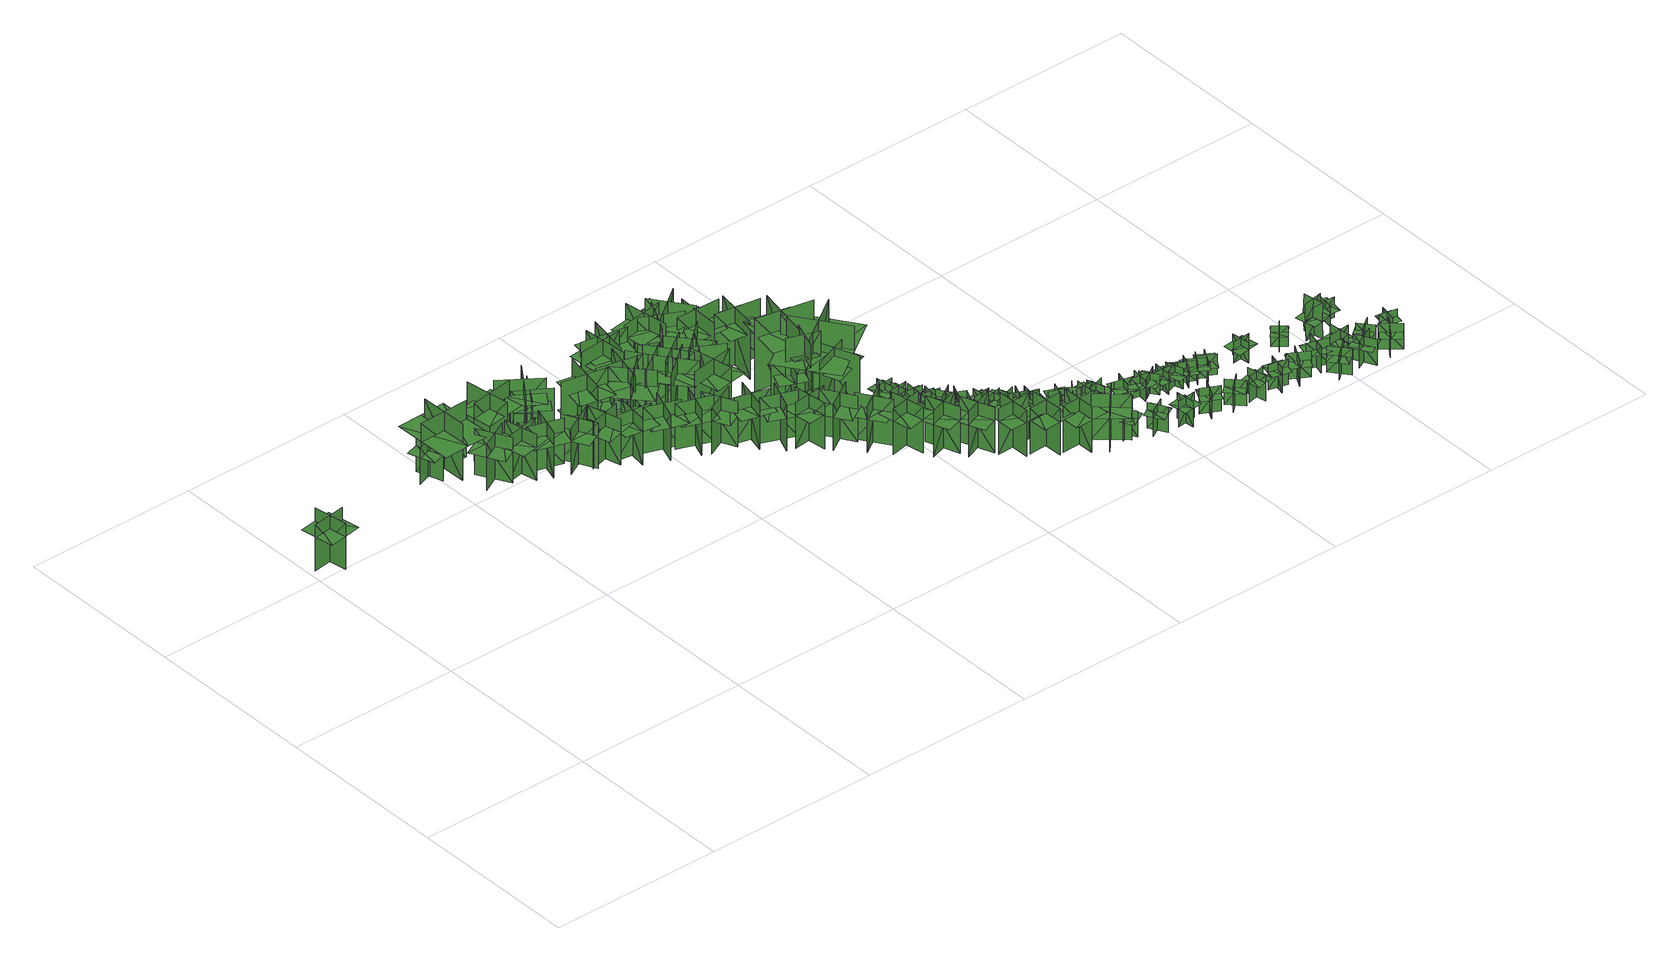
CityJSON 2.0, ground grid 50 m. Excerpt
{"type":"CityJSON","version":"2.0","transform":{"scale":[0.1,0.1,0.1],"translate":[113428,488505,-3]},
"CityObjects":{
"tree1":{"type":"SolitaryVegetationObject","geometry":[{"type":"MultiSurface","lod":"1","boundaries":[[[0,1,2]],[[0,2,3]],[[4,5,6]],[[4,6,7]],[[8,9,10]],[[8,10,11]],[[8,11,12]],[[8,12,13]]]}]},
"tree2":{"type":"SolitaryVegetationObject","geometry":[{"type":"MultiSurface","lod":"1","boundaries":[[[14,15,16]],[[14,16,17]],[[18,19,20]],[[18,20,21]],[[22,23,24]],[[22,24,25]],[[22,25,26]],[[22,26,27]]]}]},
"tree3":{"type":"SolitaryVegetationObject","geometry":[{"type":"MultiSurface","lod":"1","boundaries":[[[28,29,30]],[[28,30,31]],[[32,33,34]],[[32,34,35]],[[36,37,38]],[[36,38,39]],[[36,39,40]],[[36,40,41]]]}]},
"tree4":{"type":"SolitaryVegetationObject","geometry":[{"type":"MultiSurface","lod":"1","boundaries":[[[42,43,44]],[[42,44,45]],[[46,47,48]],[[46,48,49]],[[50,51,52]],[[50,52,53]],[[50,53,54]],[[50,54,55]]]}]},
"tree5":{"type":"SolitaryVegetationObject","geometry":[{"type":"MultiSurface","lod":"1","boundaries":[[[56,57,58]],[[56,58,59]],[[60,61,62]],[[60,62,63]],[[64,65,66]],[[64,66,67]],[[64,67,68]],[[64,68,69]]]}]},
"tree6":{"type":"SolitaryVegetationObject","geometry":[{"type":"MultiSurface","lod":"1","boundaries":[[[70,71,72]],[[70,72,73]],[[74,75,76]],[[74,76,77]],[[78,79,80]],[[78,80,81]],[[78,82,83]],[[78,83,79]]]}]},
"tree7":{"type":"SolitaryVegetationObject","geometry":[{"type":"MultiSurface","lod":"1","boundaries":[[[84,85,86]],[[84,86,87]],[[88,89,90]],[[88,90,91]],[[92,93,94]],[[92,94,95]],[[92,95,96]],[[92,96,97]]]}]},
"tree8":{"type":"SolitaryVegetationObject","geometry":[{"type":"MultiSurface","lod":"1","boundaries":[[[98,99,100]],[[98,100,101]],[[102,103,104]],[[102,104,105]],[[106,107,108]],[[106,108,109]],[[106,109,110]],[[106,110,111]]]}]},
"tree9":{"type":"SolitaryVegetationObject","geometry":[{"type":"MultiSurface","lod":"1","boundaries":[[[112,113,114]],[[112,114,115]],[[116,117,118]],[[116,118,119]],[[120,121,122]],[[120,122,123]],[[120,123,124]],[[120,124,125]]]}]},
"tree10":{"type":"SolitaryVegetationObject","geometry":[{"type":"MultiSurface","lod":"1","boundaries":[[[126,127,128]],[[126,128,129]],[[130,131,132]],[[130,132,133]],[[134,135,136]],[[134,136,137]],[[134,138,139]],[[134,139,135]]]}]},
"tree11":{"type":"SolitaryVegetationObject","geometry":[{"type":"MultiSurface","lod":"1","boundaries":[[[140,141,142]],[[140,142,143]],[[144,145,146]],[[144,146,147]],[[148,149,150]],[[148,150,151]],[[148,152,153]],[[148,153,149]]]}]},
"tree12":{"type":"SolitaryVegetationObject","geometry":[{"type":"MultiSurface","lod":"1","boundaries":[[[154,155,156]],[[154,156,157]],[[158,159,160]],[[158,160,161]],[[162,163,164]],[[162,164,165]],[[162,165,166]],[[162,166,167]]]}]},
"tree13":{"type":"SolitaryVegetationObject","geometry":[{"type":"MultiSurface","lod":"1","boundaries":[[[168,169,170]],[[168,170,171]],[[172,173,174]],[[172,174,175]],[[176,177,178]],[[176,178,179]],[[176,179,180]],[[176,180,181]]]}]},
"tree14":{"type":"SolitaryVegetationObject","geometry":[{"type":"MultiSurface","lod":"1","boundaries":[[[182,183,184]],[[182,184,185]],[[186,187,188]],[[186,188,189]],[[190,191,192]],[[190,192,193]],[[190,193,194]],[[190,194,195]]]}]},
"tree15":{"type":"SolitaryVegetationObject","geometry":[{"type":"MultiSurface","lod":"1","boundaries":[[[196,197,198]],[[196,198,199]],[[200,201,202]],[[200,202,203]],[[204,205,201]],[[204,201,200]],[[206,207,197]],[[206,197,196]],[[196,197,208]],[[196,208,209]],[[196,210,211]],[[196,211,197]]]}]},
"tree16":{"type":"SolitaryVegetationObject","geometry":[{"type":"MultiSurface","lod":"1","boundaries":[[[212,213,214]],[[212,214,215]],[[216,217,218]],[[216,218,219]],[[220,221,222]],[[220,222,223]],[[220,224,225]],[[220,225,221]]]}]},
"tree17":{"type":"SolitaryVegetationObject","geometry":[{"type":"MultiSurface","lod":"1","boundaries":[[[226,227,228]],[[226,228,229]],[[230,231,232]],[[230,232,233]],[[234,235,236]],[[234,236,237]],[[234,237,238]],[[234,238,239]]]}]},
"tree18":{"type":"SolitaryVegetationObject","geometry":[{"type":"MultiSurface","lod":"1","boundaries":[[[240,241,242]],[[240,242,243]],[[244,245,246]],[[244,246,247]],[[248,249,250]],[[248,250,251]],[[248,251,252]],[[248,252,253]]]}]},
"tree19":{"type":"SolitaryVegetationObject","geometry":[{"type":"MultiSurface","lod":"1","boundaries":[[[254,255,256]],[[254,256,257]],[[258,259,260]],[[258,260,261]],[[262,263,264]],[[262,264,265]],[[262,265,266]],[[262,266,267]]]}]},
"tree20":{"type":"SolitaryVegetationObject","geometry":[{"type":"MultiSurface","lod":"1","boundaries":[[[268,269,270]],[[268,270,271]],[[272,273,274]],[[272,274,275]],[[276,277,278]],[[276,278,279]],[[276,279,280]],[[276,280,281]]]}]},
"tree21":{"type":"SolitaryVegetationObject","geometry":[{"type":"MultiSurface","lod":"1","boundaries":[[[282,283,284]],[[282,284,285]],[[286,287,288]],[[286,288,289]],[[290,291,292]],[[290,292,293]],[[290,294,295]],[[290,295,291]]]}]},
"tree22":{"type":"SolitaryVegetationObject","geometry":[{"type":"MultiSurface","lod":"1","boundaries":[[[296,297,298]],[[296,298,299]],[[300,301,302]],[[300,302,303]],[[304,305,306]],[[304,306,307]],[[304,308,309]],[[304,309,305]]]}]},
"tree23":{"type":"SolitaryVegetationObject","geometry":[{"type":"MultiSurface","lod":"1","boundaries":[[[310,311,312]],[[310,312,313]],[[314,315,316]],[[314,316,317]],[[318,319,320]],[[318,320,321]],[[318,321,322]],[[318,322,323]]]}]},
"tree24":{"type":"SolitaryVegetationObject","geometry":[{"type":"MultiSurface","lod":"1","boundaries":[[[324,325,326]],[[324,326,327]],[[328,329,330]],[[328,330,331]],[[332,333,334]],[[332,334,335]],[[332,336,337]],[[332,337,333]]]}]},
"tree25":{"type":"SolitaryVegetationObject","geometry":[{"type":"MultiSurface","lod":"1","boundaries":[[[338,339,340]],[[338,340,341]],[[342,343,344]],[[342,344,345]],[[346,347,348]],[[346,348,349]],[[346,350,351]],[[346,351,347]]]}]},
"tree26":{"type":"SolitaryVegetationObject","geometry":[{"type":"MultiSurface","lod":"1","boundaries":[[[352,353,354]],[[352,354,355]],[[356,357,358]],[[356,358,359]],[[360,361,362]],[[360,362,363]],[[360,364,365]],[[360,365,361]]]}]},
"tree27":{"type":"SolitaryVegetationObject","geometry":[{"type":"MultiSurface","lod":"1","boundaries":[[[366,367,368]],[[366,368,369]],[[370,371,372]],[[370,372,373]],[[374,375,376]],[[374,376,377]],[[374,378,379]],[[374,379,375]]]}]},
"tree28":{"type":"SolitaryVegetationObject","geometry":[{"type":"MultiSurface","lod":"1","boundaries":[[[380,381,382]],[[380,382,383]],[[384,385,386]],[[384,386,387]],[[388,389,390]],[[388,390,391]],[[388,391,392]],[[388,392,393]]]}]},
"tree29":{"type":"SolitaryVegetationObject","geometry":[{"type":"MultiSurface","lod":"1","boundaries":[[[394,395,396]],[[394,396,397]],[[398,399,400]],[[398,400,401]],[[402,403,404]],[[402,404,405]],[[402,406,407]],[[402,407,403]]]}]},
"tree30":{"type":"SolitaryVegetationObject","geometry":[{"type":"MultiSurface","lod":"1","boundaries":[[[408,409,410]],[[408,410,411]],[[412,413,414]],[[412,414,415]],[[416,417,418]],[[416,418,419]],[[416,420,421]],[[416,421,417]]]}]},
"tree31":{"type":"SolitaryVegetationObject","geometry":[{"type":"MultiSurface","lod":"1","boundaries":[[[422,423,424]],[[422,424,425]],[[426,427,428]],[[426,428,429]],[[430,431,432]],[[430,432,433]],[[430,433,434]],[[430,434,435]]]}]},
"tree32":{"type":"SolitaryVegetationObject","geometry":[{"type":"MultiSurface","lod":"1","boundaries":[[[436,437,438]],[[436,438,439]],[[440,441,442]],[[440,442,443]],[[444,445,446]],[[444,446,447]],[[444,448,449]],[[444,449,445]]]}]},
"tree33":{"type":"SolitaryVegetationObject","geometry":[{"type":"MultiSurface","lod":"1","boundaries":[[[450,451,452]],[[450,452,453]],[[454,455,456]],[[454,456,457]],[[458,459,460]],[[458,460,461]],[[458,461,462]],[[458,462,463]]]}]},
"tree34":{"type":"SolitaryVegetationObject","geometry":[{"type":"MultiSurface","lod":"1","boundaries":[[[464,465,466]],[[464,466,467]],[[468,469,470]],[[468,470,471]],[[472,473,469]],[[472,469,468]],[[474,475,465]],[[474,465,464]],[[464,465,476]],[[464,476,477]],[[464,478,479]],[[464,479,465]]]}]},
"tree35":{"type":"SolitaryVegetationObject","geometry":[{"type":"MultiSurface","lod":"1","boundaries":[[[480,481,482]],[[480,482,483]],[[484,485,486]],[[484,486,487]],[[488,489,490]],[[488,490,491]],[[488,492,493]],[[488,493,489]]]}]},
"tree36":{"type":"SolitaryVegetationObject","geometry":[{"type":"MultiSurface","lod":"1","boundaries":[[[494,495,496]],[[494,496,497]],[[498,499,500]],[[498,500,501]],[[502,503,504]],[[502,504,505]],[[502,506,507]],[[502,507,503]]]}]},
"tree37":{"type":"SolitaryVegetationObject","geometry":[{"type":"MultiSurface","lod":"1","boundaries":[[[508,509,510]],[[508,510,511]],[[512,513,514]],[[512,514,515]],[[516,517,518]],[[516,518,519]],[[516,520,521]],[[516,521,517]]]}]},
"tree38":{"type":"SolitaryVegetationObject","geometry":[{"type":"MultiSurface","lod":"1","boundaries":[[[522,523,524]],[[522,524,525]],[[526,527,528]],[[526,528,529]],[[530,531,532]],[[530,532,533]],[[530,533,534]],[[530,534,535]]]}]},
"tree39":{"type":"SolitaryVegetationObject","geometry":[{"type":"MultiSurface","lod":"1","boundaries":[[[536,537,538]],[[536,538,539]],[[540,541,542]],[[540,542,543]],[[544,545,546]],[[544,546,547]],[[544,547,548]],[[544,548,549]]]}]},
"tree40":{"type":"SolitaryVegetationObject","geometry":[{"type":"MultiSurface","lod":"1","boundaries":[[[550,551,552]],[[550,552,553]],[[554,555,556]],[[554,556,557]],[[558,559,560]],[[558,560,561]],[[558,562,563]],[[558,563,559]]]}]},
"tree41":{"type":"SolitaryVegetationObject","geometry":[{"type":"MultiSurface","lod":"1","boundaries":[[[564,565,566]],[[564,566,567]],[[568,569,570]],[[568,570,571]],[[572,573,574]],[[572,574,575]],[[572,576,577]],[[572,577,573]]]}]},
"tree42":{"type":"SolitaryVegetationObject","geometry":[{"type":"MultiSurface","lod":"1","boundaries":[[[578,579,580]],[[578,580,581]],[[582,583,584]],[[582,584,585]],[[586,587,588]],[[586,588,589]],[[586,589,590]],[[586,590,591]]]}]},
"tree43":{"type":"SolitaryVegetationObject","geometry":[{"type":"MultiSurface","lod":"1","boundaries":[[[592,593,594]],[[592,594,595]],[[596,597,598]],[[596,598,599]],[[600,601,602]],[[600,602,603]],[[600,604,605]],[[600,605,601]]]}]},
"tree44":{"type":"SolitaryVegetationObject","geometry":[{"type":"MultiSurface","lod":"1","boundaries":[[[606,607,608]],[[606,608,609]],[[610,611,612]],[[610,612,613]],[[614,615,611]],[[614,611,610]],[[616,617,607]],[[616,607,606]],[[618,619,620]],[[618,620,621]],[[622,623,624]],[[622,624,625]]]}]},
"tree45":{"type":"SolitaryVegetationObject","geometry":[{"type":"MultiSurface","lod":"1","boundaries":[[[626,627,628]],[[626,628,629]],[[630,631,632]],[[630,632,633]],[[634,635,636]],[[634,636,637]],[[634,637,638]],[[634,638,639]]]}]},
"tree46":{"type":"SolitaryVegetationObject","geometry":[{"type":"MultiSurface","lod":"1","boundaries":[[[640,641,642]],[[640,642,643]],[[644,645,646]],[[644,646,647]],[[648,649,650]],[[648,650,651]],[[648,652,653]],[[648,653,649]]]}]},
"tree47":{"type":"SolitaryVegetationObject","geometry":[{"type":"MultiSurface","lod":"1","boundaries":[[[654,655,656]],[[654,656,657]],[[658,659,660]],[[658,660,661]],[[662,663,664]],[[662,664,665]],[[662,666,667]],[[662,667,663]]]}]},
"tree48":{"type":"SolitaryVegetationObject","geometry":[{"type":"MultiSurface","lod":"1","boundaries":[[[668,669,670]],[[668,670,671]],[[672,673,674]],[[672,674,675]],[[676,677,678]],[[676,678,679]],[[676,679,680]],[[676,680,681]]]}]},
"tree49":{"type":"SolitaryVegetationObject","geometry":[{"type":"MultiSurface","lod":"1","boundaries":[[[682,683,684]],[[682,684,685]],[[686,687,688]],[[686,688,689]],[[690,691,692]],[[690,692,693]],[[690,694,695]],[[690,695,691]]]}]},
"tree50":{"type":"SolitaryVegetationObject","geometry":[{"type":"MultiSurface","lod":"1","boundaries":[[[696,697,698]],[[696,698,699]],[[700,701,702]],[[700,702,703]],[[704,705,706]],[[704,706,707]],[[704,707,708]],[[704,708,709]]]}]},
"tree51":{"type":"SolitaryVegetationObject","geometry":[{"type":"MultiSurface","lod":"1","boundaries":[[[710,711,712]],[[710,712,713]],[[714,715,716]],[[714,716,717]],[[718,719,720]],[[718,720,721]],[[718,721,722]],[[718,722,723]]]}]},
"tree52":{"type":"SolitaryVegetationObject","geometry":[{"type":"MultiSurface","lod":"1","boundaries":[[[724,725,726]],[[724,726,727]],[[728,729,730]],[[728,730,731]],[[732,733,734]],[[732,734,735]],[[732,735,736]],[[732,736,737]]]}]},
"tree53":{"type":"SolitaryVegetationObject","geometry":[{"type":"MultiSurface","lod":"1","boundaries":[[[738,739,740]],[[738,740,741]],[[742,743,744]],[[742,744,745]],[[746,747,748]],[[746,748,749]],[[746,749,750]],[[746,750,751]]]}]},
"tree54":{"type":"SolitaryVegetationObject","geometry":[{"type":"MultiSurface","lod":"1","boundaries":[[[752,753,754]],[[752,754,755]],[[756,757,758]],[[756,758,759]],[[760,761,762]],[[760,762,763]],[[760,763,764]],[[760,764,765]]]}]},
"tree55":{"type":"SolitaryVegetationObject","geometry":[{"type":"MultiSurface","lod":"1","boundaries":[[[766,767,768]],[[766,768,769]],[[770,771,772]],[[770,772,773]],[[774,775,776]],[[774,776,777]],[[774,777,778]],[[774,778,779]]]}]},
"tree56":{"type":"SolitaryVegetationObject","geometry":[{"type":"MultiSurface","lod":"1","boundaries":[[[780,781,782]],[[780,782,783]],[[784,785,786]],[[784,786,787]],[[788,789,790]],[[788,790,791]],[[788,791,792]],[[788,792,793]]]}]},
"tree57":{"type":"SolitaryVegetationObject","geometry":[{"type":"MultiSurface","lod":"1","boundaries":[[[794,795,796]],[[794,796,797]],[[798,799,800]],[[798,800,801]],[[802,803,804]],[[802,804,805]],[[802,805,806]],[[802,806,807]]]}]},
"tree58":{"type":"SolitaryVegetationObject","geometry":[{"type":"MultiSurface","lod":"1","boundaries":[[[808,809,810]],[[808,810,811]],[[812,813,814]],[[812,814,815]],[[816,817,818]],[[816,818,819]],[[816,819,820]],[[816,820,821]]]}]},
"tree59":{"type":"SolitaryVegetationObject","geometry":[{"type":"MultiSurface","lod":"1","boundaries":[[[822,823,824]],[[822,824,825]],[[826,827,828]],[[826,828,829]],[[830,831,832]],[[830,832,833]],[[830,833,834]],[[830,834,835]]]}]},
"tree60":{"type":"SolitaryVegetationObject","geometry":[{"type":"MultiSurface","lod":"1","boundaries":[[[836,837,838]],[[836,838,839]],[[840,841,842]],[[840,842,843]],[[844,845,846]],[[844,846,847]],[[844,847,848]],[[844,848,849]]]}]},
"tree61":{"type":"SolitaryVegetationObject","geometry":[{"type":"MultiSurface","lod":"1","boundaries":[[[850,851,852]],[[850,852,853]],[[854,855,856]],[[854,856,857]],[[858,859,860]],[[858,860,861]],[[858,861,862]],[[858,862,863]]]}]},
"tree62":{"type":"SolitaryVegetationObject","geometry":[{"type":"MultiSurface","lod":"1","boundaries":[[[864,865,866]],[[864,866,867]],[[868,869,870]],[[868,870,871]],[[872,873,874]],[[872,874,875]],[[872,875,876]],[[872,876,877]]]}]},
"tree63":{"type":"SolitaryVegetationObject","geometry":[{"type":"MultiSurface","lod":"1","boundaries":[[[878,879,880]],[[878,880,881]],[[882,883,884]],[[882,884,885]],[[886,887,888]],[[886,888,889]],[[886,889,890]],[[886,890,891]]]}]},
"tree64":{"type":"SolitaryVegetationObject","geometry":[{"type":"MultiSurface","lod":"1","boundaries":[[[892,893,894]],[[892,894,895]],[[896,897,898]],[[896,898,899]],[[900,901,902]],[[900,902,903]],[[900,903,904]],[[900,904,905]]]}]},
"tree65":{"type":"SolitaryVegetationObject","geometry":[{"type":"MultiSurface","lod":"1","boundaries":[[[906,907,908]],[[906,908,909]],[[910,911,912]],[[910,912,913]],[[914,915,916]],[[914,916,917]],[[914,917,918]],[[914,918,919]]]}]},
"tree66":{"type":"SolitaryVegetationObject","geometry":[{"type":"MultiSurface","lod":"1","boundaries":[[[920,921,922]],[[920,922,923]],[[924,925,926]],[[924,926,927]],[[928,929,930]],[[928,930,931]],[[928,931,932]],[[928,932,933]]]}]},
"tree67":{"type":"SolitaryVegetationObject","geometry":[{"type":"MultiSurface","lod":"1","boundaries":[[[934,935,936]],[[934,936,937]],[[938,939,940]],[[938,940,941]],[[942,943,944]],[[942,944,945]],[[942,945,946]],[[942,946,947]]]}]},
"tree68":{"type":"SolitaryVegetationObject","geometry":[{"type":"MultiSurface","lod":"1","boundaries":[[[948,949,950]],[[948,950,951]],[[952,953,954]],[[952,954,955]],[[956,957,958]],[[956,958,959]],[[956,959,960]],[[956,960,961]]]}]},
"tree69":{"type":"SolitaryVegetationObject","geometry":[{"type":"MultiSurface","lod":"1","boundaries":[[[962,963,964]],[[962,964,965]],[[966,967,968]],[[966,968,969]],[[970,971,972]],[[970,972,973]],[[970,973,974]],[[970,974,975]]]}]},
"tree70":{"type":"SolitaryVegetationObject","geometry":[{"type":"MultiSurface","lod":"1","boundaries":[[[976,977,978]],[[976,978,979]],[[980,981,982]],[[980,982,983]],[[984,985,986]],[[984,986,987]],[[984,987,988]],[[984,988,989]]]}]},
"tree71":{"type":"SolitaryVegetationObject","geometry":[{"type":"MultiSurface","lod":"1","boundaries":[[[990,991,992]],[[990,992,993]],[[994,995,996]],[[994,996,997]],[[998,999,1000]],[[998,1000,1001]],[[998,1001,1002]],[[998,1002,1003]]]}]},
"tree72":{"type":"SolitaryVegetationObject","geometry":[{"type":"MultiSurface","lod":"1","boundaries":[[[1004,1005,1006]],[[1004,1006,1007]],[[1008,1009,1010]],[[1008,1010,1011]],[[1012,1013,1014]],[[1012,1014,1015]],[[1012,1015,1016]],[[1012,1016,1017]]]}]},
"tree73":{"type":"SolitaryVegetationObject","geometry":[{"type":"MultiSurface","lod":"1","boundaries":[[[1018,1019,1020]],[[1018,1020,1021]],[[1022,1023,1024]],[[1022,1024,1025]],[[1026,1027,1028]],[[1026,1028,1029]],[[1026,1029,1030]],[[1026,1030,1031]]]}]},
"tree74":{"type":"SolitaryVegetationObject","geometry":[{"type":"MultiSurface","lod":"1","boundaries":[[[1032,1033,1034]],[[1032,1034,1035]],[[1036,1037,1038]],[[1036,1038,1039]],[[1040,1041,1042]],[[1040,1042,1043]],[[1040,1043,1044]],[[1040,1044,1045]]]}]},
"tree75":{"type":"SolitaryVegetationObject","geometry":[{"type":"MultiSurface","lod":"1","boundaries":[[[1046,1047,1048]],[[1046,1048,1049]],[[1050,1051,1052]],[[1050,1052,1053]],[[1054,1055,1056]],[[1054,1056,1057]],[[1054,1057,1058]],[[1054,1058,1059]]]}]},
"tree76":{"type":"SolitaryVegetationObject","geometry":[{"type":"MultiSurface","lod":"1","boundaries":[[[1060,1061,1062]],[[1060,1062,1063]],[[1064,1065,1066]],[[1064,1066,1067]],[[1068,1069,1070]],[[1068,1070,1071]],[[1068,1071,1072]],[[1068,1072,1073]]]}]},
"tree77":{"type":"SolitaryVegetationObject","geometry":[{"type":"MultiSurface","lod":"1","boundaries":[[[1074,1075,1076]],[[1074,1076,1077]],[[1078,1079,1080]],[[1078,1080,1081]],[[1082,1083,1084]],[[1082,1084,1085]],[[1082,1085,1086]],[[1082,1086,1087]]]}]},
"tree78":{"type":"SolitaryVegetationObject","geometry":[{"type":"MultiSurface","lod":"1","boundaries":[[[1088,1089,1090]],[[1088,1090,1091]],[[1092,1093,1094]],[[1092,1094,1095]],[[1096,1097,1098]],[[1096,1098,1099]],[[1096,1099,1100]],[[1096,1100,1101]]]}]},
"tree79":{"type":"SolitaryVegetationObject","geometry":[{"type":"MultiSurface","lod":"1","boundaries":[[[1102,1103,1104]],[[1102,1104,1105]],[[1106,1107,1108]],[[1106,1108,1109]],[[1110,1111,1112]],[[1110,1112,1113]],[[1110,1113,1114]],[[1110,1114,1115]]]}]},
"tree80":{"type":"SolitaryVegetationObject","geometry":[{"type":"MultiSurface","lod":"1","boundaries":[[[1116,1117,1118]],[[1116,1118,1119]],[[1120,1121,1122]],[[1120,1122,1123]],[[1124,1125,1126]],[[1124,1126,1127]],[[1124,1127,1128]],[[1124,1128,1129]]]}]},
"tree81":{"type":"SolitaryVegetationObject","geometry":[{"type":"MultiSurface","lod":"1","boundaries":[[[1130,1131,1132]],[[1130,1132,1133]],[[1134,1135,1136]],[[1134,1136,1137]],[[1138,1139,1140]],[[1138,1140,1141]],[[1138,1141,1142]],[[1138,1142,1143]]]}]},
"tree82":{"type":"SolitaryVegetationObject","geometry":[{"type":"MultiSurface","lod":"1","boundaries":[[[1144,1145,1146]],[[1144,1146,1147]],[[1148,1149,1150]],[[1148,1150,1151]],[[1152,1153,1154]],[[1152,1154,1155]],[[1152,1155,1156]],[[1152,1156,1157]]]}]},
"tree83":{"type":"SolitaryVegetationObject","geometry":[{"type":"MultiSurface","lod":"1","boundaries":[[[1158,1159,1160]],[[1158,1160,1161]],[[1162,1163,1164]],[[1162,1164,1165]],[[1166,1167,1168]],[[1166,1168,1169]],[[1166,1169,1170]],[[1166,1170,1171]]]}]},
"tree84":{"type":"SolitaryVegetationObject","geometry":[{"type":"MultiSurface","lod":"1","boundaries":[[[1172,1173,1174]],[[1172,1174,1175]],[[1176,1177,1178]],[[1176,1178,1179]],[[1180,1181,1182]],[[1180,1182,1183]],[[1180,1183,1184]],[[1180,1184,1185]]]}]},
"tree85":{"type":"SolitaryVegetationObject","geometry":[{"type":"MultiSurface","lod":"1","boundaries":[[[1186,1187,1188]],[[1186,1188,1189]],[[1190,1191,1192]],[[1190,1192,1193]],[[1194,1195,1196]],[[1194,1196,1197]],[[1194,1197,1198]],[[1194,1198,1199]]]}]},
"tree86":{"type":"SolitaryVegetationObject","geometry":[{"type":"MultiSurface","lod":"1","boundaries":[[[1200,1201,1202]],[[1200,1202,1203]],[[1204,1205,1206]],[[1204,1206,1207]],[[1208,1209,1210]],[[1208,1210,1211]],[[1208,1211,1212]],[[1208,1212,1213]]]}]},
"tree87":{"type":"SolitaryVegetationObject","geometry":[{"type":"MultiSurface","lod":"1","boundaries":[[[1214,1215,1216]],[[1214,1216,1217]],[[1218,1219,1220]],[[1218,1220,1221]],[[1222,1223,1224]],[[1222,1224,1225]],[[1222,1225,1226]],[[1222,1226,1227]]]}]},
"tree88":{"type":"SolitaryVegetationObject","geometry":[{"type":"MultiSurface","lod":"1","boundaries":[[[1228,1229,1230]],[[1228,1230,1231]],[[1232,1233,1234]],[[1232,1234,1235]],[[1236,1237,1238]],[[1236,1238,1239]],[[1236,1239,1240]],[[1236,1240,1241]]]}]},
"tree89":{"type":"SolitaryVegetationObject","geometry":[{"type":"MultiSurface","lod":"1","boundaries":[[[1242,1243,1244]],[[1242,1244,1245]],[[1246,1247,1248]],[[1246,1248,1249]],[[1250,1251,1252]],[[1250,1252,1253]],[[1250,1253,1254]],[[1250,1254,1255]]]}]},
"tree90":{"type":"SolitaryVegetationObject","geometry":[{"type":"MultiSurface","lod":"1","boundaries":[[[1256,1257,1258]],[[1256,1258,1259]],[[1260,1261,1262]],[[1260,1262,1263]],[[1264,1265,1266]],[[1264,1266,1267]],[[1264,1267,1268]],[[1264,1268,1269]]]}]},
"tree91":{"type":"SolitaryVegetationObject","geometry":[{"type":"MultiSurface","lod":"1","boundaries":[[[1270,1271,1272]],[[1270,1272,1273]],[[1274,1275,1276]],[[1274,1276,1277]],[[1278,1279,1280]],[[1278,1280,1281]],[[1278,1281,1282]],[[1278,1282,1283]]]}]},
"tree92":{"type":"SolitaryVegetationObject","geometry":[{"type":"MultiSurface","lod":"1","boundaries":[[[1284,1285,1286]],[[1284,1286,1287]],[[1288,1289,1290]],[[1288,1290,1291]],[[1292,1293,1289]],[[1292,1289,1288]],[[1294,1295,1285]],[[1294,1285,1284]],[[1284,1285,1296]],[[1284,1296,1297]],[[1284,1298,1299]],[[1284,1299,1285]]]}]},
"tree93":{"type":"SolitaryVegetationObject","geometry":[{"type":"MultiSurface","lod":"1","boundaries":[[[1300,1301,1302]],[[1300,1302,1303]],[[1304,1305,1306]],[[1304,1306,1307]],[[1308,1309,1310]],[[1308,1310,1311]],[[1308,1311,1312]],[[1308,1312,1313]]]}]},
"tree94":{"type":"SolitaryVegetationObject","geometry":[{"type":"MultiSurface","lod":"1","boundaries":[[[1314,1315,1316]],[[1314,1316,1317]],[[1318,1319,1320]],[[1318,1320,1321]],[[1322,1323,1324]],[[1322,1324,1325]],[[1322,1325,1326]],[[1322,1326,1327]]]}]},
"tree95":{"type":"SolitaryVegetationObject","geometry":[{"type":"MultiSurface","lod":"1","boundaries":[[[1328,1329,1330]],[[1328,1330,1331]],[[1332,1333,1334]],[[1332,1334,1335]],[[1336,1337,1338]],[[1336,1338,1339]],[[1336,1339,1340]],[[1336,1340,1341]]]}]},
"tree96":{"type":"SolitaryVegetationObject","geometry":[{"type":"MultiSurface","lod":"1","boundaries":[[[1342,1343,1344]],[[1342,1344,1345]],[[1346,1347,1348]],[[1346,1348,1349]],[[1350,1351,1352]],[[1350,1352,1353]],[[1350,1353,1354]],[[1350,1354,1355]]]}]}
},
"vertices":[
[109,1044,10],[10,1030,10],[10,1030,149],[109,1044,149],[56,1084,10],[71,986,10],[71,986,149],[56,1084,149],[56,1084,110],[7,1077,110],[21,978,110],[71,986,110],[120,993,110],[105,1091,110],
[515,1165,12],[442,1141,12],[442,1141,120],[515,1165,120],[470,1189,12],[494,1115,12],[494,1115,120],[470,1189,120],[470,1189,90],[433,1177,90],[457,1103,90],[494,1115,90],[530,1127,90],[506,1201,90],
[601,1154,14],[601,1154,185],[454,1151,185],[454,1151,14],[531,1084,14],[531,1084,185],[528,1225,185],[528,1225,14],[532,1062,129],[605,1063,129],[601,1240,129],[528,1238,129],[454,1237,129],[458,1060,129],
[622,1002,9],[575,1090,9],[575,1090,147],[622,1002,147],[642,1065,9],[554,1019,9],[554,1019,147],[642,1065,147],[642,1065,108],[619,1109,108],[530,1063,108],[554,1019,108],[577,974,108],[665,1021,108],
[619,1009,9],[717,1029,9],[717,1029,148],[619,1009,148],[674,972,9],[654,1070,9],[654,1070,148],[674,972,148],[674,972,109],[723,982,109],[703,1080,109],[654,1070,109],[605,1060,109],[625,962,109],
[737,1151,11],[609,1132,11],[609,1132,184],[737,1151,184],[654,1212,11],[673,1083,11],[673,1083,184],[654,1212,184],[726,1150,139],[609,1132,139],[616,1081,139],[734,1099,139],[719,1200,139],[601,1183,139],
[712,951,10],[742,1046,10],[742,1046,148],[712,951,148],[771,981,10],[676,1011,10],[676,1011,148],[771,981,148],[771,981,109],[786,1028,109],[691,1059,109],[676,1011,109],[661,964,109],[755,933,109],
[776,1001,9],[822,913,9],[822,913,147],[776,1001,147],[756,937,9],[844,984,9],[844,984,147],[756,937,147],[756,937,108],[779,893,108],[867,940,108],[844,984,108],[821,1028,108],[733,982,108],
[740,1137,13],[740,1137,90],[790,1094,90],[790,1094,13],[785,1140,13],[785,1140,90],[743,1091,90],[743,1091,13],[791,1147,65],[766,1169,65],[714,1108,65],[739,1087,65],[764,1065,65],[817,1125,65],
[711,1179,9],[817,1104,9],[817,1104,181],[711,1179,181],[729,1078,9],[804,1184,9],[804,1184,181],[729,1078,181],[720,1172,137],[817,1104,137],[846,1146,137],[749,1214,137],[690,1130,137],[787,1062,137],
[832,1092,9],[742,1150,9],[742,1150,150],[832,1092,150],[813,1174,9],[756,1085,9],[756,1085,150],[813,1174,150],[824,1097,113],[742,1150,113],[720,1114,113],[801,1062,113],[847,1132,113],[765,1185,113],
[764,1152,14],[764,1152,76],[811,1126,76],[811,1126,14],[799,1161,14],[799,1161,76],[774,1116,76],[774,1116,14],[803,1168,56],[779,1181,56],[748,1125,56],[772,1112,56],[795,1099,56],[826,1155,56],
[876,890,7],[851,986,7],[851,986,146],[876,890,146],[910,947,7],[814,922,7],[814,922,146],[910,947,146],[910,947,107],[898,995,107],[801,970,107],[814,922,107],[826,874,107],[922,899,107],
[879,910,7],[978,895,7],[978,895,145],[879,910,145],[918,856,7],[933,955,7],[933,955,145],[918,856,145],[918,856,107],[968,849,107],[982,948,107],[933,955,107],[883,962,107],[869,864,107],
[883,1100,67],[876,1041,67],[907,1038,67],[914,1097,67],[909,1068,67],[850,1075,67],[850,1072,122],[909,1065,122],[909,1065,12],[850,1072,12],[881,1100,12],[874,1042,12],[876,1041,122],[883,1100,122],[853,1104,67],[846,1045,67],
[918,1124,9],[892,996,9],[892,996,181],[918,1124,181],[833,1066,9],[960,1040,9],[960,1040,181],[833,1066,181],[916,1113,136],[892,996,136],[942,986,136],[966,1103,136],[866,1123,136],[842,1007,136],
[1043,858,8],[949,892,8],[949,892,146],[1043,858,146],[1015,918,8],[981,824,8],[981,824,146],[1015,918,146],[1015,918,107],[968,935,107],[934,841,107],[981,824,107],[1028,808,107],[1062,901,107],
[992,1015,9],[922,1049,9],[922,1049,116],[992,1015,116],[975,1064,9],[942,994,9],[942,994,116],[975,1064,116],[975,1064,86],[940,1081,86],[907,1011,86],[942,994,86],[977,978,86],[1010,1048,86],
[1053,960,4],[971,1051,4],[971,1051,173],[1053,960,173],[1058,1041,4],[967,960,4],[967,960,173],[1058,1041,173],[1058,1041,125],[1017,1087,125],[926,1005,125],[967,960,125],[1008,915,125],[1098,996,125],
[1054,793,7],[1089,886,7],[1089,886,146],[1054,793,146],[1115,820,7],[1021,855,7],[1021,855,146],[1115,820,146],[1115,820,107],[1132,867,107],[1038,901,107],[1021,855,107],[1004,808,107],[1097,773,107],
[940,1062,4],[1066,1031,4],[1066,1031,176],[940,1062,176],[994,975,4],[1025,1101,4],[1025,1101,176],[994,975,176],[951,1060,131],[1066,1031,131],[1078,1081,131],[963,1109,131],[938,1010,131],[1054,982,131],
[954,1132,7],[1084,1142,7],[1084,1142,179],[954,1132,179],[1033,1065,7],[1023,1195,7],[1023,1195,179],[1033,1065,179],[965,1133,135],[1084,1142,135],[1080,1193,135],[962,1184,135],[969,1082,135],[1088,1090,135],
[1144,762,8],[1102,852,8],[1102,852,146],[1144,762,146],[1167,824,8],[1077,781,8],[1077,781,146],[1167,824,146],[1167,824,107],[1146,869,107],[1056,826,107],[1077,781,107],[1098,736,107],[1188,779,107],
[1046,1076,2],[1118,967,2],[1118,967,174],[1046,1076,174],[1026,975,2],[1135,1047,2],[1135,1047,174],[1026,975,174],[1052,1067,129],[1118,967,129],[1161,996,129],[1095,1095,129],[1009,1038,129],[1075,939,129],
[980,1165,8],[1108,1141,8],[1108,1141,180],[980,1165,180],[1038,1081,8],[1063,1208,8],[1063,1208,180],[1038,1081,180],[991,1163,136],[1108,1141,136],[1117,1191,136],[1001,1213,136],[981,1113,136],[1098,1090,136],
[1075,1022,5],[1155,920,5],[1155,920,177],[1075,1022,177],[1063,920,5],[1166,1000,5],[1166,1000,177],[1063,920,177],[1082,1013,132],[1155,920,132],[1196,951,132],[1122,1045,132],[1041,982,132],[1115,888,132],
[1041,1028,3],[1137,1074,3],[1137,1074,144],[1041,1028,144],[1121,1000,3],[1075,1096,3],[1075,1096,144],[1121,1000,144],[1049,1032,108],[1137,1074,108],[1119,1112,108],[1031,1070,108],[1067,994,108],[1155,1036,108],
[1144,776,9],[1240,750,9],[1240,750,148],[1144,776,148],[1177,718,9],[1202,814,9],[1202,814,148],[1177,718,148],[1177,718,109],[1225,705,109],[1250,802,109],[1202,814,109],[1154,827,109],[1129,731,109],
[1196,1047,4],[1090,972,4],[1090,972,176],[1196,1047,176],[1094,1064,4],[1170,958,4],[1170,958,176],[1094,1064,176],[1187,1041,132],[1090,972,132],[1120,930,132],[1217,999,132],[1157,1083,132],[1060,1014,132],
[1174,976,5],[1196,848,5],[1196,848,177],[1174,976,177],[1115,892,5],[1244,913,5],[1244,913,177],[1115,892,177],[1176,965,133],[1196,848,133],[1247,856,133],[1227,974,133],[1126,956,133],[1145,839,133],
[1287,701,9],[1194,738,9],[1194,738,147],[1287,701,147],[1261,762,9],[1224,670,9],[1224,670,147],[1261,762,147],[1261,762,108],[1215,780,108],[1178,688,108],[1224,670,108],[1270,651,108],[1307,744,108],
[1156,907,4],[1221,1019,4],[1221,1019,176],[1156,907,176],[1255,934,4],[1142,999,4],[1142,999,176],[1255,934,176],[1161,916,132],[1221,1019,132],[1176,1045,132],[1117,942,132],[1206,890,132],[1265,993,132],
[1290,715,9],[1300,616,9],[1300,616,148],[1290,715,148],[1248,664,9],[1347,674,9],[1347,674,148],[1248,664,148],[1248,664,109],[1253,615,109],[1352,625,109],[1347,674,109],[1342,724,109],[1243,714,109],
[1158,1205,72],[1139,1149,72],[1168,1139,73],[1187,1195,73],[1177,1169,72],[1121,1188,72],[1120,1184,127],[1176,1165,127],[1176,1165,18],[1120,1184,18],[1156,1206,18],[1137,1150,18],[1139,1149,127],[1158,1205,127],[1130,1215,73],[1111,1159,73],
[1258,1051,4],[1159,966,4],[1159,966,177],[1258,1051,177],[1155,1058,4],[1240,959,4],[1240,959,177],[1155,1058,177],[1249,1044,132],[1159,966,132],[1193,927,132],[1283,1005,132],[1216,1082,132],[1126,1005,132],
[1104,1147,12],[1232,1166,12],[1232,1166,184],[1104,1147,184],[1186,1086,12],[1167,1215,12],[1167,1215,184],[1186,1086,184],[1115,1148,140],[1232,1166,140],[1225,1216,140],[1107,1199,140],[1122,1097,140],[1240,1115,140],
[1261,1100,9],[1145,1157,9],[1145,1157,181],[1261,1100,181],[1228,1197,9],[1170,1080,9],[1170,1080,181],[1228,1197,181],[1252,1105,136],[1145,1157,136],[1122,1111,136],[1229,1059,136],[1274,1151,136],[1168,1203,136],
[1379,583,12],[1327,668,12],[1327,668,151],[1379,583,151],[1395,647,12],[1310,595,12],[1310,595,151],[1395,647,151],[1395,647,112],[1369,690,112],[1284,638,112],[1310,595,112],[1336,553,112],[1421,604,112],
[1386,603,8],[1440,519,8],[1440,519,147],[1386,603,147],[1372,538,8],[1456,592,8],[1456,592,147],[1372,538,147],[1372,538,108],[1399,496,108],[1483,550,108],[1456,592,108],[1428,634,108],[1345,580,108],
[1327,754,8],[1369,852,8],[1369,852,148],[1327,754,148],[1405,786,8],[1307,828,8],[1307,828,148],[1405,786,148],[1331,763,112],[1369,852,112],[1331,869,112],[1292,779,112],[1369,746,112],[1408,835,112],
[1190,1109,13],[1295,1186,13],[1295,1186,186],[1190,1109,186],[1292,1095,13],[1215,1199,13],[1215,1199,186],[1292,1095,186],[1199,1116,141],[1295,1186,141],[1265,1228,141],[1169,1157,141],[1230,1075,141],[1326,1145,141],
[1511,508,9],[1414,490,9],[1414,490,147],[1511,508,147],[1457,546,9],[1475,448,9],[1475,448,147],[1457,546,147],[1457,546,109],[1408,537,109],[1426,439,109],[1475,448,109],[1524,457,109],[1506,555,109],
[1284,1017,6],[1289,1147,6],[1289,1147,178],[1284,1017,178],[1359,1088,6],[1229,1093,6],[1229,1093,178],[1359,1088,178],[1285,1029,133],[1289,1147,133],[1238,1149,133],[1233,1030,133],[1336,1027,133],[1340,1145,133],
[1333,803,56],[1418,771,56],[1418,770,227],[1333,802,227],[1362,740,57],[1393,825,57],[1393,826,227],[1361,741,227],[1361,741,11],[1393,826,11],[1333,802,11],[1418,770,11],[1333,802,140],[1418,770,140],[1434,814,156],[1349,845,156],[1406,775,166],[1343,798,166],[1331,766,176],[1395,742,176],
[1485,419,8],[1579,451,8],[1579,451,147],[1485,419,147],[1544,389,8],[1511,483,8],[1511,483,147],[1544,389,147],[1544,389,108],[1591,406,108],[1558,500,108],[1511,483,108],[1464,467,108],[1497,373,108],
[1372,720,8],[1494,766,8],[1494,766,180],[1372,720,180],[1466,678,8],[1420,800,8],[1420,800,180],[1466,678,180],[1383,724,136],[1494,766,136],[1476,814,136],[1365,772,136],[1401,676,136],[1512,718,136],
[1383,810,6],[1415,973,6],[1415,973,225],[1383,810,225],[1491,884,6],[1329,916,6],[1329,916,225],[1491,884,225],[1386,824,168],[1415,973,168],[1351,985,168],[1322,837,168],[1450,812,168],[1480,960,168],
[1494,732,11],[1494,732,228],[1388,886,228],[1388,886,11],[1370,758,11],[1370,758,228],[1519,860,228],[1519,860,11],[1347,742,157],[1400,665,157],[1585,792,157],[1532,869,157],[1479,946,157],[1294,819,157],
[1355,964,4],[1375,1093,4],[1375,1093,177],[1355,964,177],[1438,1025,4],[1309,1046,4],[1309,1046,177],[1438,1025,177],[1356,975,132],[1375,1093,132],[1325,1101,132],[1306,983,132],[1407,967,132],[1426,1084,132],
[1549,361,9],[1641,397,9],[1641,397,147],[1549,361,147],[1609,334,9],[1573,427,9],[1573,427,147],[1609,334,147],[1609,334,108],[1656,352,108],[1619,445,108],[1573,427,108],[1527,409,108],[1563,316,108],
[1560,668,14],[1560,668,76],[1507,662,76],[1507,662,14],[1538,640,14],[1538,640,76],[1531,691,76],[1531,691,14],[1539,632,55],[1565,636,55],[1557,699,55],[1531,696,55],[1504,693,55],[1512,629,55],
[1525,630,13],[1525,630,75],[1578,636,75],[1578,636,13],[1548,658,13],[1548,658,75],[1554,607,75],[1554,607,13],[1547,666,55],[1520,663,55],[1527,599,55],[1554,602,55],[1581,605,55],[1573,669,55],
[1656,368,12],[1657,268,12],[1657,268,151],[1656,368,151],[1610,320,12],[1709,322,12],[1709,322,151],[1610,320,151],[1610,320,112],[1610,271,112],[1710,272,112],[1709,322,112],[1709,372,112],[1609,370,112],
[1577,627,12],[1577,627,74],[1573,574,74],[1573,574,12],[1600,599,12],[1600,599,74],[1549,603,74],[1549,603,12],[1608,598,54],[1610,625,54],[1546,630,54],[1544,604,54],[1542,577,54],[1606,572,54],
[1626,563,11],[1626,563,73],[1573,570,73],[1573,570,11],[1596,542,11],[1596,542,73],[1603,593,73],[1603,593,11],[1595,534,53],[1622,530,53],[1631,594,53],[1604,597,53],[1578,601,53],[1569,538,53],
[1605,529,11],[1605,529,73],[1650,559,73],[1650,559,11],[1613,564,11],[1613,564,73],[1642,522,73],[1642,522,11],[1608,571,53],[1586,556,53],[1622,503,53],[1644,518,53],[1667,533,53],[1631,586,53],
[1658,547,10],[1658,547,72],[1636,499,72],[1636,499,10],[1670,513,10],[1670,513,72],[1623,535,72],[1623,535,10],[1677,510,52],[1689,534,52],[1630,561,52],[1619,537,52],[1608,513,52],[1666,486,52],
[1771,277,10],[1672,273,10],[1672,273,148],[1771,277,148],[1723,322,10],[1726,223,10],[1726,223,148],[1723,322,148],[1723,322,109],[1673,320,109],[1677,221,109],[1726,223,109],[1776,224,109],[1773,324,109],
[1697,458,8],[1697,458,70],[1690,511,70],[1690,511,8],[1669,481,8],[1669,481,70],[1720,488,70],[1720,488,8],[1661,480,50],[1664,453,50],[1728,462,50],[1724,488,50],[1721,515,50],[1657,506,50],
[1709,489,8],[1709,489,70],[1724,438,70],[1724,438,8],[1740,471,8],[1740,471,70],[1691,457,70],[1691,457,8],[1748,473,50],[1740,499,50],[1679,481,50],[1686,455,50],[1694,430,50],[1756,448,50],
[1797,186,5],[1794,286,5],[1794,286,144],[1797,186,144],[1843,234,5],[1743,232,5],[1743,232,144],[1843,234,144],[1843,234,105],[1842,284,105],[1742,282,105],[1743,232,105],[1745,182,105],[1844,184,105],
[1768,455,7],[1768,455,69],[1718,437,69],[1718,437,7],[1752,423,7],[1752,423,69],[1734,471,69],[1734,471,7],[1755,415,49],[1780,425,49],[1758,485,49],[1733,476,49],[1708,466,49],[1730,406,49],
[1753,401,10],[1753,401,72],[1774,450,72],[1774,450,10],[1740,434,10],[1740,434,72],[1787,414,72],[1787,414,10],[1733,437,52],[1722,413,52],[1781,388,52],[1792,412,52],[1802,437,52],[1743,462,52],
[1780,383,10],[1780,383,72],[1791,436,72],[1791,436,10],[1761,414,10],[1761,414,72],[1811,403,72],[1811,403,10],[1753,416,52],[1747,390,52],[1810,376,52],[1816,402,52],[1822,428,52],[1759,442,52],
[1897,231,6],[1830,157,6],[1830,157,144],[1897,231,144],[1830,228,6],[1904,161,6],[1904,161,144],[1830,228,144],[1830,228,105],[1797,191,105],[1871,124,105],[1904,161,105],[1938,198,105],[1864,265,105],
[1820,379,10],[1820,379,72],[1870,359,72],[1870,359,10],[1853,393,10],[1853,393,72],[1835,345,72],[1835,345,10],[1856,400,52],[1831,410,52],[1808,350,52],[1833,340,52],[1858,331,52],[1881,390,52],
[1923,160,7],[1898,209,7],[1898,209,84],[1923,160,84],[1935,195,7],[1885,170,7],[1885,170,84],[1935,195,84],[1935,195,62],[1922,220,62],[1873,195,62],[1885,170,62],[1898,145,62],[1947,170,62],
[1891,374,12],[1891,374,74],[1858,332,74],[1858,332,12],[1894,338,12],[1894,338,74],[1854,370,74],[1854,370,12],[1901,334,53],[1917,355,53],[1867,394,53],[1850,373,53],[1834,352,53],[1884,312,53],
[1877,339,12],[1877,339,74],[1930,340,74],[1930,340,12],[1903,365,12],[1903,365,74],[1903,313,74],[1903,313,12],[1902,373,54],[1876,372,54],[1876,308,54],[1903,309,54],[1930,309,54],[1929,373,54],
[2002,166,6],[1954,139,6],[1954,139,83],[2002,166,83],[1967,176,6],[1994,128,6],[1994,128,83],[1967,176,83],[1967,176,62],[1943,162,62],[1970,114,62],[1994,128,62],[2018,141,62],[1991,190,62],
[1955,337,12],[1955,337,74],[1905,321,74],[1905,321,12],[1938,305,12],[1938,305,74],[1922,354,74],[1922,354,12],[1941,298,53],[1966,306,53],[1946,367,53],[1921,359,53],[1895,350,53],[1915,289,53],
[1988,275,10],[1988,275,72],[2002,327,72],[2002,327,10],[1970,306,10],[1970,306,72],[2020,294,72],[2020,294,10],[1963,308,51],[1956,282,51],[2018,267,51],[2025,293,51],[2032,318,51],[1969,334,51],
[2027,128,7],[2082,134,7],[2082,134,84],[2027,128,84],[2055,105,7],[2050,160,7],[2050,160,84],[2055,105,84],[2055,105,62],[2083,108,62],[2077,163,62],[2050,160,62],[2022,157,62],[2028,102,62],
[2042,314,8],[2042,314,70],[2034,261,70],[2034,261,8],[2063,284,8],[2063,284,70],[2012,292,70],[2012,292,8],[2071,283,49],[2075,309,49],[2012,319,49],[2008,293,49],[2003,266,49],[2067,256,49],
[2079,262,7],[2079,262,69],[2049,306,69],[2049,306,7],[2044,269,7],[2044,269,69],[2087,298,69],[2087,298,7],[2037,265,49],[2053,243,49],[2106,279,49],[2090,301,49],[2075,323,49],[2022,287,49],
[2100,136,8],[2149,111,8],[2149,111,85],[2100,136,85],[2111,101,8],[2136,150,8],[2136,150,85],[2111,101,85],[2111,101,63],[2136,88,63],[2160,138,63],[2136,150,63],[2111,162,63],[2086,113,63],
[2125,273,7],[2125,273,69],[2072,275,69],[2072,275,7],[2098,249,7],[2098,249,69],[2100,301,69],[2100,301,7],[2098,241,49],[2125,240,49],[2127,305,49],[2100,305,49],[2073,306,49],[2071,242,49],
[2154,272,10],[2154,272,72],[2103,256,72],[2103,256,10],[2137,240,10],[2137,240,72],[2122,289,72],[2122,289,10],[2139,232,52],[2165,240,52],[2146,302,52],[2120,294,52],[2095,286,52],[2114,225,52],
[2211,126,7],[2170,89,7],[2170,89,84],[2211,126,84],[2174,128,7],[2212,87,7],[2212,87,84],[2174,128,84],[2174,128,62],[2154,110,62],[2191,69,62],[2212,87,62],[2232,106,62],[2195,147,62],
[2185,247,10],[2185,247,72],[2136,270,72],[2136,270,10],[2150,235,10],[2150,235,72],[2172,282,72],[2172,282,10],[2147,228,52],[2171,217,52],[2199,275,52],[2174,286,52],[2150,298,52],[2123,240,52],
[2203,273,12],[2203,273,74],[2173,228,74],[2173,228,12],[2209,237,12],[2209,237,74],[2166,266,74],[2166,266,12],[2216,233,53],[2231,255,53],[2177,291,53],[2163,268,53],[2148,246,53],[2201,211,53],
[2280,107,8],[2226,95,8],[2226,95,85],[2280,107,85],[2249,127,8],[2261,73,8],[2261,73,85],[2249,127,85],[2249,127,63],[2222,120,63],[2234,67,63],[2261,73,63],[2288,79,63],[2276,133,63],
[2194,260,10],[2194,260,72],[2240,233,72],[2240,233,10],[2229,269,10],[2229,269,72],[2203,224,72],[2203,224,10],[2233,275,52],[2210,289,52],[2177,234,52],[2200,220,52],[2223,207,52],[2256,262,52],
[2293,102,10],[2347,89,10],[2347,89,86],[2293,102,86],[2312,70,10],[2325,124,10],[2325,124,86],[2312,70,86],[2312,70,65],[2339,64,65],[2352,118,65],[2325,124,65],[2299,131,65],[2286,77,65],
[2328,217,13],[2328,217,75],[2322,270,75],[2322,270,13],[2300,241,13],[2300,241,75],[2352,246,75],[2352,246,13],[2292,240,54],[2295,213,54],[2359,220,54],[2356,246,54],[2354,273,54],[2290,266,54],
[2362,64,10],[2393,118,10],[2393,118,88],[2362,64,88],[2410,77,10],[2356,108,10],[2356,108,88],[2410,77,88],[2368,65,63],[2393,51,63],[2423,106,63],[2398,120,63],[2373,134,63],[2342,79,63],
[2480,89,12],[2419,106,12],[2419,106,90],[2480,89,90],[2455,133,12],[2438,72,12],[2438,72,90],[2455,133,90],[2477,94,65],[2484,122,65],[2424,139,65],[2416,110,65],[2409,82,65],[2470,66,65],
[2512,73,0],[2463,33,0],[2463,33,79],[2512,73,79],[2462,78,0],[2502,29,0],[2502,29,79],[2462,78,79],[2506,74,53],[2487,96,53],[2439,55,53],[2458,33,53],[2477,11,53],[2525,52,53],
[2444,239,12],[2416,206,12],[2416,206,74],[2444,239,74],[2415,237,12],[2449,209,12],[2449,209,74],[2415,237,74],[2415,237,56],[2401,221,56],[2434,192,56],[2449,209,56],[2463,225,56],[2429,254,56],
[2518,131,13],[2522,68,13],[2522,68,91],[2518,131,91],[2485,93,13],[2548,98,13],[2548,98,91],[2485,93,91],[2514,127,66],[2485,124,66],[2490,62,66],[2519,64,66],[2548,67,66],[2543,129,66],
[2572,17,3],[2543,73,3],[2543,73,81],[2572,17,81],[2587,65,3],[2531,36,3],[2531,36,81],[2587,65,81],[2574,23,56],[2600,37,56],[2569,92,56],[2544,78,56],[2518,64,56],[2549,9,56],
[2495,199,69],[2553,211,69],[2547,241,69],[2489,229,69],[2517,233,69],[2529,175,69],[2532,176,123],[2521,234,123],[2521,234,14],[2532,176,14],[2496,196,14],[2554,208,14],[2553,211,123],[2495,199,123],[2501,169,69],[2559,181,69],
[2614,72,12],[2583,111,12],[2583,111,75],[2614,72,75],[2619,111,12],[2579,80,12],[2579,80,75],[2619,111,75],[2615,76,54],[2633,91,54],[2602,130,54],[2583,115,54],[2565,101,54],[2597,62,54],
[2555,231,18],[2555,231,80],[2608,223,80],[2608,223,18],[2584,252,18],[2584,252,80],[2577,201,80],[2577,201,18],[2586,260,59],[2559,264,59],[2549,201,59],[2576,196,59],[2602,192,59],[2612,256,59],
[2617,21,3],[2655,71,3],[2655,71,81],[2617,21,81],[2666,27,3],[2617,66,3],[2617,66,81],[2666,27,81],[2623,21,56],[2646,4,56],[2684,54,56],[2660,72,56],[2637,89,56],[2599,39,56],
[2665,68,12],[2675,117,12],[2675,117,75],[2665,68,75],[2699,90,12],[2649,100,12],[2649,100,75],[2699,90,75],[2669,70,55],[2692,66,55],[2701,115,55],[2679,120,55],[2656,124,55],[2646,74,55]
]}
